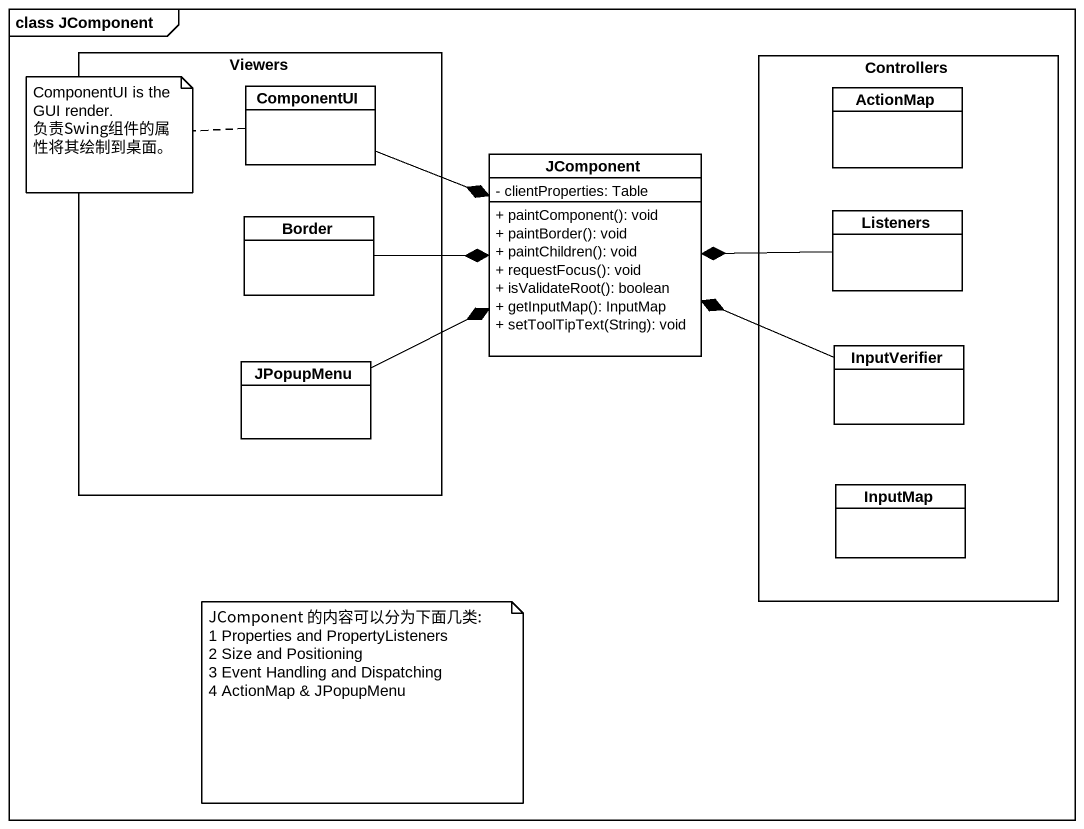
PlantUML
@startuml
mainframe class JComponent
hide circle
hide empty members
skinparam classAttributeIconSize 0
rectangle Viewers {
  class ComponentUI
  class Border
  class JPopupMenu
}
rectangle Controllers {
  class ActionMap
  class Listeners
  class InputVerifier
  class InputMap
}
class JComponent {
  - clientProperties: Table
  + paintComponent(): void
  + paintBorder(): void
  + paintChildren(): void
  + requestFocus(): void
  + isValidateRoot(): boolean
  + getInputMap(): InputMap
  + setToolTipText(String): void
}
ComponentUI -right-* JComponent
Border -right-* JComponent
Listeners -left-* JComponent
JPopupMenu -right-* JComponent
InputVerifier -left-* JComponent
note left of ComponentUI : ComponentUI is the GUI render. 负责Swing组件的属性将其绘制到桌面。
note as N2
  JComponent 的内容可以分为下面几类:
  1 Properties and PropertyListeners
  2 Size and Positioning
  3 Event Handling and Dispatching
  4 ActionMap & JPopupMenu
end note
@enduml
